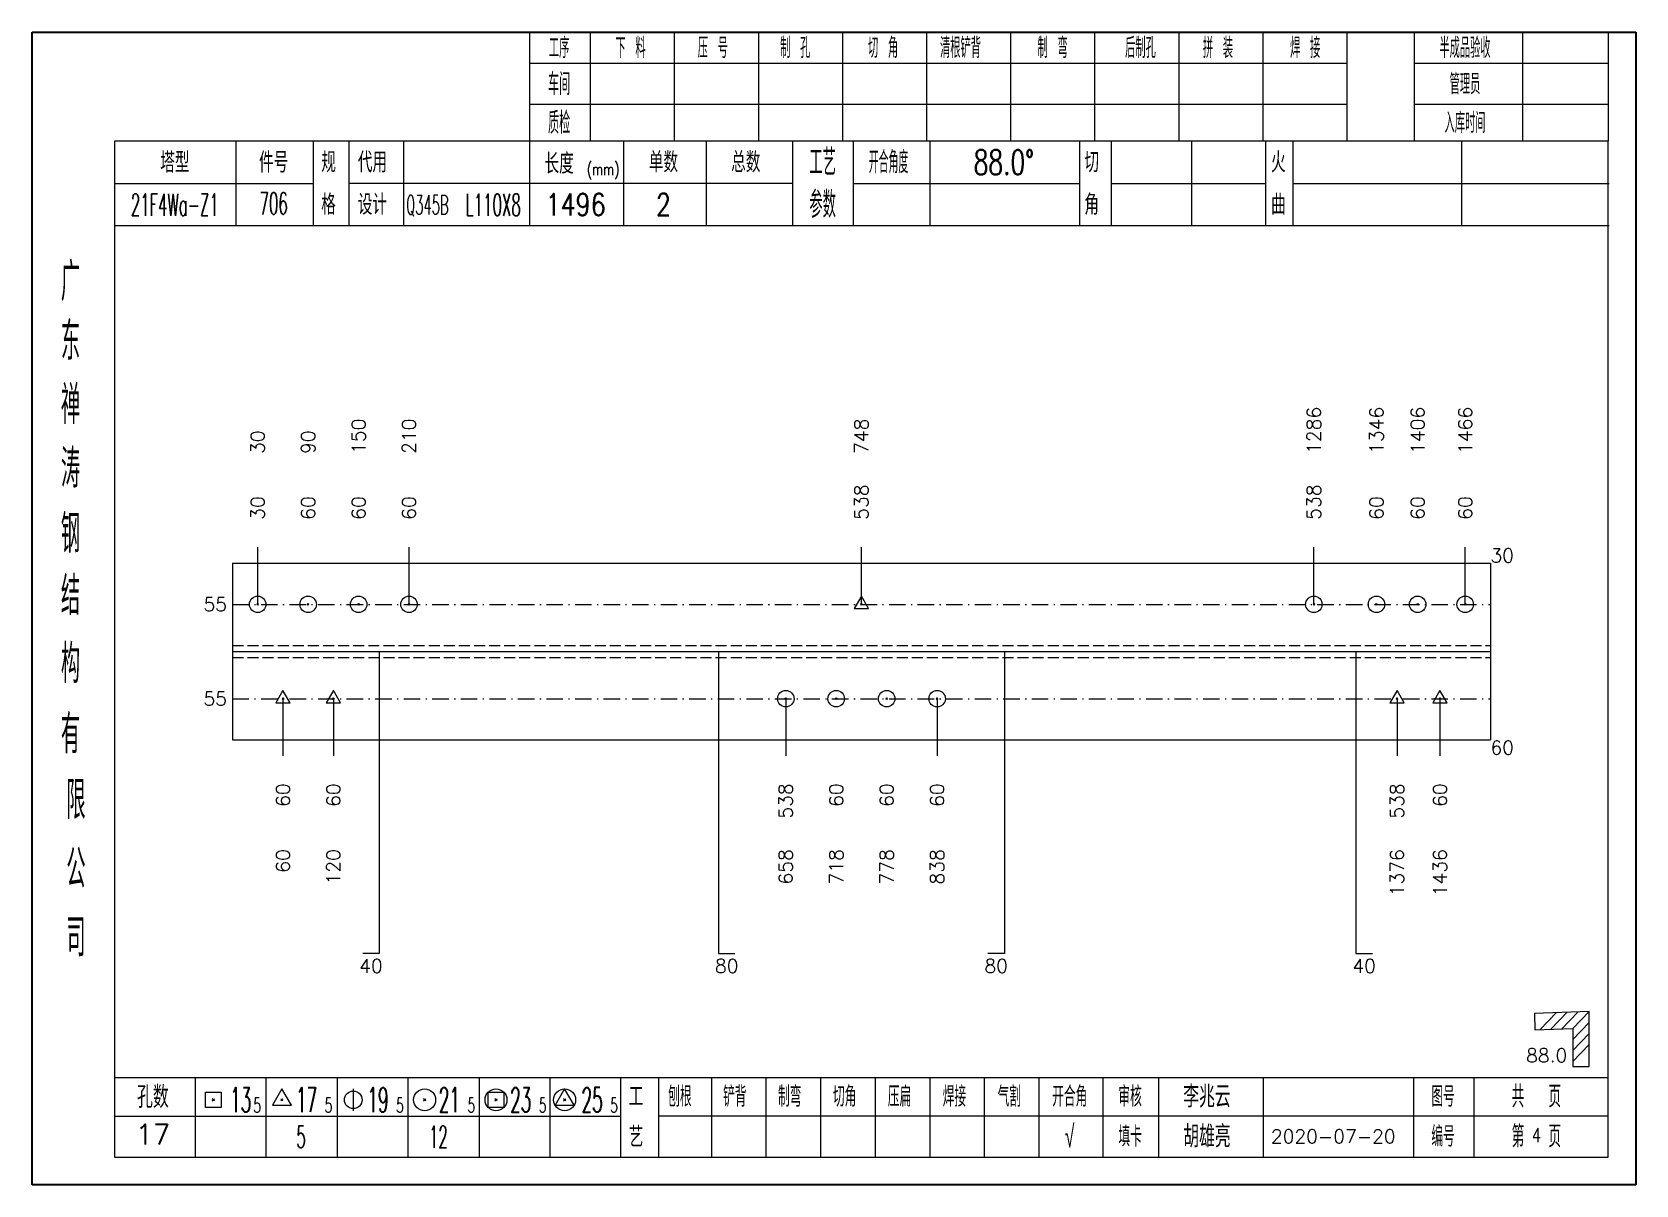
# Model space of a CAD drawing. Extents: x 1310 to 15542, y -76 to 8381.
# Drawn here: x 2452.8 to 2744.9, y 1943.8 to 2153.8 of the extents above; entities that cross this region are included whole.
import ezdxf
from ezdxf.enums import TextEntityAlignment as Align

# ---------------------------------------------------------------- set-up
doc = ezdxf.new("R2010")
doc.units = 0
doc.header["$MEASUREMENT"] = 0
doc.linetypes.add('一点画线', pattern=[5.2, 3, -1, 0.2, -1])
doc.linetypes.add('虚线', pattern=[2.75, 2, -0.75])
doc.layers.get('0').update_dxf_attribs({"linetype": 'CONTINUOUS', "lineweight": 25})
for name, color, linetype, lineweight in [('1', 7, 'CONTINUOUS', 25), ('2', 7, 'CONTINUOUS', 25), ('4', 7, 'CONTINUOUS', 25), ('5', 7, 'CONTINUOUS', 25)]:
    doc.layers.add(name, color=color, linetype=linetype, lineweight=lineweight)
doc.styles.get("Standard").update_dxf_attribs({"font": 'simplex.shx', "width": 0.7, "height": 3, "bigfont": 'gbhzfs.shx'})

# ---------------------------------------------------------------- blocks, each defined once
blk = doc.blocks.new('孔21.5')
at = {"layer": '5', "color": 7, "linetype": 'Continuous', "lineweight": 13}
for p, q in [((-0.1, -0.1), (0.1, 0.1)), ((0.1, -0.1), (-0.1, 0.1))]:
    blk.add_line(p, q, dxfattribs=at)
blk.add_circle((0, 0), 1, dxfattribs=at)
blk = doc.blocks.new('孔17.5')
at = {"layer": '5', "color": 7, "linetype": 'Continuous', "lineweight": 13}
for p, q in [((0, 1), (-0.866, -0.5)), ((-0.1, -0.1), (0.1, 0.1)), ((0.1, -0.1), (-0.1, 0.1)), ((0.866, -0.5), (0, 1)), ((-0.866, -0.5), (0.866, -0.5))]:
    blk.add_line(p, q, dxfattribs=at)
blk = doc.blocks.new('CTJGK')
at = {"color": 6, "linetype": 'Continuous'}
for p, q in [((0, 209.97), (292.13, 209.97)), ((0, 0), (0, 209.97)), ((292.13, 209.97), (292.13, 0)), ((292.13, 0), (0, 0))]:
    blk.add_line(p, q, dxfattribs=at)

msp = doc.modelspace()

# ---------------------------------------------------------------- linework, layer by layer
at = {"color": 7, "linetype": 'Continuous', "lineweight": 13}
for p, q in [((2493.907, 2049.565), (2493.907, 2059.974)), ((2521.476, 2049.565), (2521.476, 2059.974)), ((2603.877, 2049.565), (2603.877, 2059.974)), ((2686.278, 2049.565), (2686.278, 2059.974)), ((2713.847, 2049.565), (2713.847, 2059.974)), ((2498.501, 2032.383), (2498.501, 2021.974)), ((2507.691, 2032.383), (2507.691, 2021.974)), ((2590.092, 2032.383), (2590.092, 2021.974)), ((2617.661, 2032.383), (2617.661, 2021.974)), ((2701.436, 2032.383), (2701.436, 2021.974)), ((2709.252, 2032.383), (2709.252, 2021.974))]:
    msp.add_line(p, q, dxfattribs=at)
at = {"color": 7, "linetype": 'Continuous', "lineweight": 18}
for p, q in [((2489.312, 2057.065), (2489.312, 2024.883)), ((2489.312, 2057.065), (2718.442, 2057.065)), ((2718.442, 2057.065), (2718.442, 2024.883)), ((2489.312, 2040.974), (2718.442, 2040.974))]:
    msp.add_line(p, q, dxfattribs=at)
at = {"color": 3, "linetype": '一点画线', "lineweight": 13}
for p, q in [((2489.312, 2049.565), (2718.442, 2049.565)), ((2489.312, 2032.383), (2718.442, 2032.383))]:
    msp.add_line(p, q, dxfattribs=at)
at = {"color": 1, "linetype": '虚线', "lineweight": 18}
for p, q in [((2489.312, 2042.065), (2718.442, 2042.065)), ((2489.312, 2039.883), (2718.442, 2039.883))]:
    msp.add_line(p, q, dxfattribs=at)
at = {"layer": '1', "color": 7, "linetype": 'Continuous', "lineweight": 18}
msp.add_line((2489.312, 2024.883), (2718.442, 2024.883), dxfattribs=at)
at = {"layer": '2', "color": 7, "linetype": 'Continuous', "lineweight": 13}
for p, q in [((2516.036, 2040.974), (2516.036, 1985.974)), ((2577.839, 2040.974), (2577.839, 1985.974)), ((2629.914, 2040.974), (2629.914, 1985.974)), ((2693.936, 2040.974), (2693.936, 1985.974)), ((2516.036, 1985.974), (2513.036, 1985.974)), ((2577.839, 1985.974), (2580.839, 1985.974)), ((2629.914, 1985.974), (2626.914, 1985.974)), ((2693.936, 1985.974), (2696.936, 1985.974)), ((2736.442, 1975.415), (2726.448, 1975.066)), ((2726.448, 1975.066), (2726.552, 1972.068)), ((2727.445, 1972.099), (2730.445, 1975.206)), ((2729.444, 1972.169), (2732.444, 1975.276)), ((2731.443, 1972.239), (2734.443, 1975.345)), ((2733.442, 1972.309), (2736.442, 1975.415)), ((2736.442, 1965.415), (2736.442, 1975.415)), ((2726.552, 1972.068), (2733.442, 1972.309)), ((2733.442, 1970.309), (2736.442, 1973.415)), ((2733.442, 1972.309), (2733.442, 1965.415)), ((2733.442, 1968.309), (2736.442, 1971.415)), ((2733.442, 1966.309), (2736.442, 1969.415)), ((2733.442, 1965.415), (2736.442, 1965.415))]:
    msp.add_line(p, q, dxfattribs=at)
at = {"layer": '4', "color": 1, "linetype": 'Continuous', "lineweight": 18}
for p, q in [((2452.812, 2153.801), (2452.812, 1943.831)), ((2744.942, 2153.801), (2452.812, 2153.801)), ((2543.442, 2153.801), (2543.442, 2133.961)), ((2554.472, 2153.801), (2554.472, 2133.941)), ((2569.782, 2153.801), (2569.782, 2133.941)), ((2585.102, 2153.801), (2585.102, 2133.941)), ((2600.412, 2153.801), (2600.412, 2133.941)), ((2615.722, 2153.801), (2615.722, 2133.941)), ((2631.032, 2153.801), (2631.032, 2133.941)), ((2646.352, 2153.801), (2646.352, 2133.941)), ((2661.662, 2153.801), (2661.662, 2133.941)), ((2676.972, 2153.801), (2676.972, 2133.941)), ((2692.282, 2153.801), (2692.282, 2133.961)), ((2692.282, 2153.801), (2692.282, 2133.941)), ((2704.562, 2153.801), (2704.562, 2133.941)), ((2724.312, 2153.801), (2724.312, 2133.941)), ((2739.892, 2153.801), (2739.892, 2133.941)), ((2744.942, 2124.001), (2744.942, 2153.801)), ((2692.282, 2148.071), (2543.442, 2148.071)), ((2739.892, 2148.071), (2704.562, 2148.071)), ((2692.282, 2140.591), (2543.442, 2140.591)), ((2739.892, 2140.591), (2704.562, 2140.591)), ((2467.822, 2133.941), (2467.822, 1948.881)), ((2739.892, 2133.941), (2467.822, 2133.941)), ((2489.942, 2133.951), (2489.942, 2118.531)), ((2504.092, 2118.531), (2504.092, 2133.941)), ((2510.592, 2118.531), (2510.592, 2133.941)), ((2520.462, 2133.941), (2520.462, 2118.531)), ((2543.442, 2133.961), (2543.442, 2118.531)), ((2560.562, 2133.941), (2560.562, 2118.531)), ((2575.612, 2133.941), (2575.612, 2118.531)), ((2591.312, 2133.941), (2591.312, 2118.531)), ((2602.372, 2133.941), (2602.372, 2118.531)), ((2616.322, 2133.941), (2616.322, 2118.531)), ((2643.622, 2133.941), (2643.622, 2118.531)), ((2649.382, 2133.941), (2649.382, 2118.531)), ((2664.002, 2133.941), (2664.002, 2118.531)), ((2677.462, 2133.941), (2677.462, 2118.531)), ((2682.452, 2133.941), (2682.452, 2118.531)), ((2713.192, 2133.941), (2713.192, 2118.531)), ((2739.892, 1948.881), (2739.892, 2133.941)), ((2504.092, 2126.181), (2467.822, 2126.181)), ((2591.312, 2126.231), (2510.592, 2126.231)), ((2602.372, 2126.231), (2643.622, 2126.231)), ((2649.382, 2126.231), (2677.462, 2126.231)), ((2682.452, 2126.231), (2740.072, 2126.231)), ((2744.942, 1943.831), (2744.942, 2124.001)), ((2740.072, 2118.531), (2467.822, 2118.531)), ((2467.822, 1963.411), (2739.892, 1963.411)), ((2482.512, 1963.411), (2482.512, 1948.881)), ((2495.442, 1948.881), (2495.442, 1963.411)), ((2508.372, 1963.411), (2508.372, 1948.881)), ((2521.292, 1948.881), (2521.292, 1963.411)), ((2534.222, 1963.411), (2534.222, 1948.881)), ((2547.152, 1948.881), (2547.152, 1963.411)), ((2560.072, 1948.881), (2560.072, 1963.411)), ((2566.942, 1948.881), (2566.942, 1963.411)), ((2576.602, 1948.881), (2576.602, 1963.411)), ((2586.542, 1948.881), (2586.542, 1963.411)), ((2596.482, 1948.881), (2596.482, 1963.411)), ((2606.432, 1948.881), (2606.432, 1963.411)), ((2616.372, 1948.881), (2616.372, 1963.411)), ((2626.312, 1948.881), (2626.312, 1963.411)), ((2636.262, 1948.881), (2636.262, 1963.411)), ((2647.902, 1948.881), (2647.902, 1963.411)), ((2658.052, 1948.881), (2658.052, 1963.411)), ((2677.112, 1948.881), (2677.112, 1963.411)), ((2704.492, 1948.881), (2704.492, 1963.411)), ((2715.452, 1948.881), (2715.452, 1963.411)), ((2560.072, 1956.281), (2467.822, 1956.281)), ((2566.902, 1956.441), (2739.892, 1956.441)), ((2467.822, 1948.881), (2739.892, 1948.881)), ((2452.812, 1943.831), (2744.942, 1943.831))]:
    msp.add_line(p, q, dxfattribs=at)
at = {"layer": '4', "color": 7, "linetype": 'Continuous', "lineweight": 13}
for p, q in [((2484.398, 1957.917), (2484.398, 1960.745)), ((2484.398, 1960.745), (2487.226, 1960.745)), ((2487.226, 1960.745), (2487.226, 1957.917)), ((2498.312, 1961.331), (2496.58, 1958.331)), ((2500.044, 1958.331), (2498.312, 1961.331)), ((2511.312, 1961.331), (2511.312, 1957.331)), ((2535.898, 1957.917), (2535.898, 1960.745)), ((2535.898, 1960.745), (2538.726, 1960.745)), ((2538.726, 1960.745), (2538.726, 1957.917)), ((2549.812, 1961.331), (2548.08, 1958.331)), ((2551.544, 1958.331), (2549.812, 1961.331)), ((2487.226, 1957.917), (2484.398, 1957.917)), ((2485.612, 1959.131), (2486.012, 1959.531)), ((2486.012, 1959.131), (2485.612, 1959.531)), ((2496.58, 1958.331), (2500.044, 1958.331)), ((2498.112, 1959.131), (2498.512, 1959.531)), ((2498.512, 1959.131), (2498.112, 1959.531)), ((2524.112, 1959.131), (2524.512, 1959.531)), ((2524.512, 1959.131), (2524.112, 1959.531)), ((2538.726, 1957.917), (2535.898, 1957.917)), ((2537.112, 1959.131), (2537.512, 1959.531)), ((2537.512, 1959.131), (2537.112, 1959.531)), ((2548.08, 1958.331), (2551.544, 1958.331)), ((2549.612, 1959.131), (2550.012, 1959.531)), ((2550.012, 1959.131), (2549.612, 1959.531))]:
    msp.add_line(p, q, dxfattribs=at)
for centre, radius in [((2511.312, 1959.331), 1.6), ((2524.312, 1959.331), 2), ((2537.312, 1959.331), 2), ((2549.812, 1959.331), 2)]:
    msp.add_circle(centre, radius, dxfattribs=at)

# ---------------------------------------------------------------- block references
at = {"color": 0, "linetype": 'Continuous'}
msp.add_blockref('CTJGK', (2452.812, 1943.831), dxfattribs=at)
at = {"color": 8, "linetype": 'Continuous', "lineweight": 9, "xscale": 1.5, "yscale": 1.5, "zscale": 1.5}
for name, p in [('孔21.5', (2493.907, 2049.565)), ('孔21.5', (2503.096, 2049.565)), ('孔21.5', (2512.286, 2049.565)), ('孔21.5', (2521.476, 2049.565)), ('孔17.5', (2603.877, 2049.565)), ('孔21.5', (2686.278, 2049.565)), ('孔21.5', (2697.686, 2049.565)), ('孔21.5', (2705.186, 2049.565)), ('孔21.5', (2713.847, 2049.565))]:
    msp.add_blockref(name, p, dxfattribs=at)
at = {"layer": '1', "color": 8, "linetype": 'Continuous', "lineweight": 9, "xscale": 1.5, "yscale": 1.5, "zscale": 1.5}
for name, p in [('孔17.5', (2498.501, 2032.383)), ('孔17.5', (2507.691, 2032.383)), ('孔21.5', (2590.092, 2032.383)), ('孔21.5', (2599.282, 2032.383)), ('孔21.5', (2608.472, 2032.383)), ('孔21.5', (2617.661, 2032.383)), ('孔17.5', (2701.436, 2032.383)), ('孔17.5', (2709.252, 2032.383))]:
    msp.add_blockref(name, p, dxfattribs=at)

# ---------------------------------------------------------------- texts
at = {"color": 7, "linetype": 'Continuous', "lineweight": 13}
for s, p in [('150', (2512.286, 2076.974)), ('210', (2521.476, 2076.974)), ('748', (2603.877, 2076.974)), ('1286', (2686.278, 2076.974)), ('1346', (2697.686, 2076.974)), ('1406', (2705.186, 2076.974)), ('1466', (2713.847, 2076.974)), ('30', (2493.907, 2076.974)), ('90', (2503.096, 2076.974))]:
    msp.add_text(s, height=2.5, rotation=90, dxfattribs=at).set_placement(p, align=Align.MIDDLE_LEFT)
at = {"color": 8, "linetype": 'Continuous', "lineweight": 9}
for s, p in [('30', (2493.907, 2064.974)), ('60', (2503.096, 2064.974)), ('60', (2512.286, 2064.974)), ('60', (2521.476, 2064.974)), ('538', (2603.877, 2064.974)), ('538', (2686.278, 2064.974)), ('60', (2697.686, 2064.974)), ('60', (2705.186, 2064.974)), ('60', (2713.847, 2064.974))]:
    msp.add_text(s, height=2.5, rotation=90, dxfattribs=at).set_placement(p, align=Align.MIDDLE_LEFT)
at = {"color": 7, "linetype": 'Continuous', "lineweight": 13}
msp.add_text('30', height=2.5, dxfattribs=at).set_placement((2718.442, 2058.474), align=Align.MIDDLE_LEFT)
for p in [(2488.312, 2049.565), (2488.312, 2032.383)]:
    msp.add_text('55', height=2.5, dxfattribs=at).set_placement(p, align=Align.MIDDLE_RIGHT)
at = {"layer": '1', "color": 7, "linetype": 'Continuous', "lineweight": 13}
msp.add_text('60', height=2.5, dxfattribs=at).set_placement((2718.442, 2023.474), align=Align.MIDDLE_LEFT)
at = {"layer": '1', "color": 8, "linetype": 'Continuous', "lineweight": 9}
for s, p in [('60', (2498.501, 2016.974)), ('60', (2507.691, 2016.974)), ('538', (2590.092, 2016.974)), ('60', (2599.282, 2016.974)), ('60', (2608.472, 2016.974)), ('60', (2617.661, 2016.974)), ('538', (2701.436, 2016.974)), ('60', (2709.252, 2016.974))]:
    msp.add_text(s, height=2.5, rotation=90, dxfattribs=at).set_placement(p, align=Align.MIDDLE_RIGHT)
at = {"layer": '1', "color": 7, "linetype": 'Continuous', "lineweight": 13}
for s, p in [('60', (2498.501, 2004.974)), ('120', (2507.691, 2004.974)), ('658', (2590.092, 2004.974)), ('718', (2599.282, 2004.974)), ('778', (2608.472, 2004.974)), ('838', (2617.661, 2004.974)), ('1376', (2701.436, 2004.974)), ('1436', (2709.252, 2004.974))]:
    msp.add_text(s, height=2.5, rotation=90, dxfattribs=at).set_placement(p, align=Align.MIDDLE_RIGHT)
at = {"layer": '2', "color": 7, "linetype": 'Continuous', "lineweight": 13}
for s, p in [('40', (2514.536, 1984.974)), ('80', (2579.339, 1984.974)), ('80', (2628.414, 1984.974)), ('40', (2695.436, 1984.974))]:
    msp.add_text(s, height=2.5, dxfattribs=at).set_placement(p, align=Align.TOP_CENTER)
msp.add_text('88.0', height=2.5, dxfattribs=at).set_placement((2732.442, 1965.415), align=Align.BOTTOM_RIGHT)
at = {"layer": '4', "color": 1, "linetype": 'Continuous', "lineweight": 25}
for s, height, width, p in [('工序', 3.7, 0.7, (2548.812, 2150.931)), ('下 料', 3.7, 0.7, (2561.812, 2150.931)), ('制 孔', 3.7, 0.7, (2591.812, 2150.931)), ('切 角', 3.7, 0.7, (2607.812, 2150.931)), ('清根铲背 ', 3.7, 0.7, (2622.812, 2150.931)), (' 制 弯', 3.7, 0.7, (2637.812, 2150.931)), (' 后制孔', 3.7, 0.7, (2653.812, 2150.931)), ('拼 装', 3.7, 0.7, (2668.812, 2150.931)), (' 焊 接', 3.7, 0.7, (2683.812, 2150.931)), ('半成品验收', 3.7, 0.7, (2713.812, 2150.931)), ('压 号', 3.7, 0.7, (2576.812, 2150.931)), ('车间', 4, 0.7, (2548.812, 2144.331)), ('管理员', 3.7, 0.7, (2713.812, 2144.331)), ('质检', 4, 0.7, (2548.812, 2137.271)), ('入库时间', 3.7, 0.7, (2713.812, 2137.271)), ('工艺', 4.8, 0.7, (2596.812, 2130.091)), ('(mm)', 2.24, 0.7, (2556.812, 2128.831)), ('开合角度', 4, 0.6, (2608.812, 2130.091)), ('88.0%%d', 4.47, 0.7, (2629.812, 2130.091)), ('21F4Wa-Z1', 4, 0.5, (2478.812, 2122.351)), ('706', 4, 0.5, (2496.812, 2122.601)), ('Q345B', 3.5, 0.5, (2524.812, 2122.331)), ('L110X8', 4, 0.5, (2536.812, 2122.331)), ('1496', 4, 0.8, (2551.812, 2122.381)), ('2', 4, 0.8, (2567.812, 2122.381)), ('参数', 4.8, 0.7, (2596.812, 2122.381)), ('广', 6.96, 0.7, (2459.812, 2108.301)), ('东', 6.96, 0.7, (2459.812, 2097.511)), ('禅', 6.96, 0.7, (2459.812, 2085.921)), ('涛', 6.96, 0.7, (2459.812, 2074.321)), ('钢', 6.96, 0.7, (2459.812, 2062.431)), ('结', 6.96, 0.7, (2459.812, 2051.121)), ('构', 6.96, 0.7, (2459.812, 2038.741)), ('有', 6.96, 0.7, (2459.812, 2025.931)), ('限', 6.96, 0.7, (2460.812, 2013.931)), ('公', 6.96, 0.7, (2460.812, 2001.391)), ('司', 6.96, 0.7, (2460.812, 1988.911)), ('13', 4.47, 0.5, (2490.812, 1959.331)), ('17', 4.47, 0.5, (2502.812, 1959.331)), ('19', 4.47, 0.5, (2515.812, 1959.331)), ('21', 4.47, 0.5, (2528.812, 1959.331)), ('23', 4.47, 0.5, (2541.812, 1959.331)), ('25', 4.47, 0.5, (2554.812, 1959.331)), ('刨根', 3.7, 0.8, (2570.812, 1959.931)), ('铲背', 3.7, 0.8, (2580.812, 1959.931)), ('制弯', 3.7, 0.8, (2590.812, 1959.931)), ('切角', 3.7, 0.8, (2600.812, 1959.931)), ('压扁', 3.7, 0.8, (2610.812, 1959.931)), ('焊接', 3.7, 0.8, (2620.812, 1959.931)), ('气割', 3.7, 0.8, (2630.812, 1959.931)), ('开合角', 3.7, 0.8, (2641.812, 1959.931)), ('审核', 3.7, 0.8, (2652.812, 1959.931)), ('图号', 3.7, 0.8, (2709.812, 1959.931)), ('共  页', 4, 0.8, (2726.812, 1959.931)), ('5', 2.68, 0.6, (2493.812, 1958.331)), ('5', 2.68, 0.6, (2506.812, 1958.331)), ('5', 2.68, 0.6, (2519.812, 1958.331)), ('5', 2.68, 0.6, (2532.812, 1958.331)), ('5', 2.68, 0.6, (2545.812, 1958.331)), ('5', 2.68, 0.6, (2558.812, 1958.331)), ('5', 4, 0.5, (2501.812, 1952.581)), ('12', 4, 0.5, (2526.812, 1952.581)), ('√', 4, 0.6, (2641.812, 1952.661)), ('填卡', 3.7, 0.8, (2652.812, 1952.661)), ('编号', 3.7, 0.8, (2709.812, 1952.661)), ('第  页', 4, 0.8, (2726.812, 1952.661))]:
    msp.add_text(s, height=height, dxfattribs=dict(at, width=width)).set_placement(p, align=Align.MIDDLE_CENTER)
for s, height, p in [('塔型', 3.7, (2478.812, 2130.061)), ('件号', 3.7, (2496.812, 2130.061)), ('规', 3.7, (2506.812, 2130.091)), ('代用', 3.7, (2514.812, 2130.091)), ('长度', 3.7, (2548.812, 2129.831)), ('单数', 3.7, (2567.812, 2130.091)), ('总数', 3.7, (2582.812, 2130.091)), ('切', 3.7, (2645.812, 2130.091)), ('火', 3.7, (2679.812, 2130.091)), ('格', 3.7, (2506.812, 2122.381)), ('设计', 3.7, (2514.812, 2122.381)), ('角', 3.7, (2645.812, 2122.381)), ('曲', 3.7, (2679.812, 2122.381)), ('孔数', 4, (2474.812, 1959.851)), ('工', 3.7, (2562.812, 1959.931)), ('李兆云', 4, (2666.812, 1959.931)), ('17', 3.7, (2474.812, 1953.021)), ('艺', 3.7, (2562.812, 1952.581)), ('胡雄亮', 4, (2666.812, 1952.661)), ('2020-07-20', 2.5, (2689.812, 1952.661))]:
    msp.add_text(s, height=height, dxfattribs=at).set_placement(p, align=Align.MIDDLE_CENTER)
at = {"layer": '4', "color": 6, "linetype": 'Continuous', "lineweight": 25, "width": 0.8}
msp.add_text('4', height=2.5, dxfattribs=at).set_placement((2726.837, 1952.889), align=Align.MIDDLE_CENTER)

doc.saveas('drawing.dxf')
